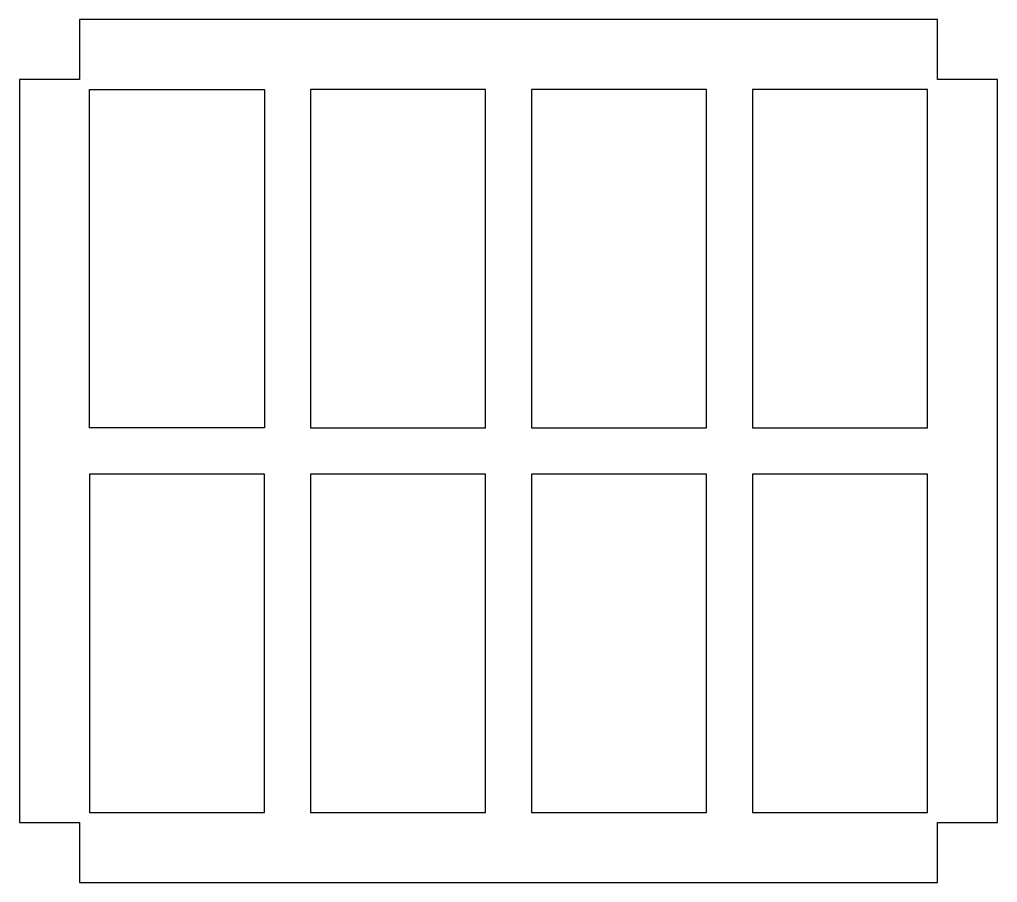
# Model space of a CAD drawing. Header units: millimetres. Extents: x -8 to 106, y -158 to -57.
import ezdxf

# ---------------------------------------------------------------- set-up
doc = ezdxf.new("R2010")
doc.units = ezdxf.units.MM
doc.layers.get('0').update_dxf_attribs({"linetype": 'CONTINUOUS'})

msp = doc.modelspace()

# ---------------------------------------------------------------- linework, layer by layer
for points in [[(-1, -64), (-8, -64), (-8, -151), (-1, -151), (-1, -158), (99.4, -158), (99.4, -151), (106.4, -151), (106.4, -64), (99.4, -64), (99.4, -57), (-1, -57)], [(20.65, -104.8), (0.2, -104.8), (0.2, -65.2), (20.65, -65.2)], [(26.05, -104.8), (46.5, -104.8), (46.5, -65.2), (26.05, -65.2)], [(51.9, -104.8), (72.35, -104.8), (72.35, -65.2), (51.9, -65.2)], [(98.2, -104.8), (98.2, -65.2), (77.75, -65.2), (77.75, -104.8)], [(20.65, -110.2), (0.2, -110.2), (0.2, -149.8), (20.65, -149.8)], [(46.5, -110.2), (26.05, -110.2), (26.05, -149.8), (46.5, -149.8)], [(72.35, -110.2), (51.9, -110.2), (51.9, -149.8), (72.35, -149.8)], [(98.2, -110.2), (77.75, -110.2), (77.75, -149.8), (98.2, -149.8)]]:
    msp.add_lwpolyline(points, close=True)

doc.saveas('drawing.dxf')
